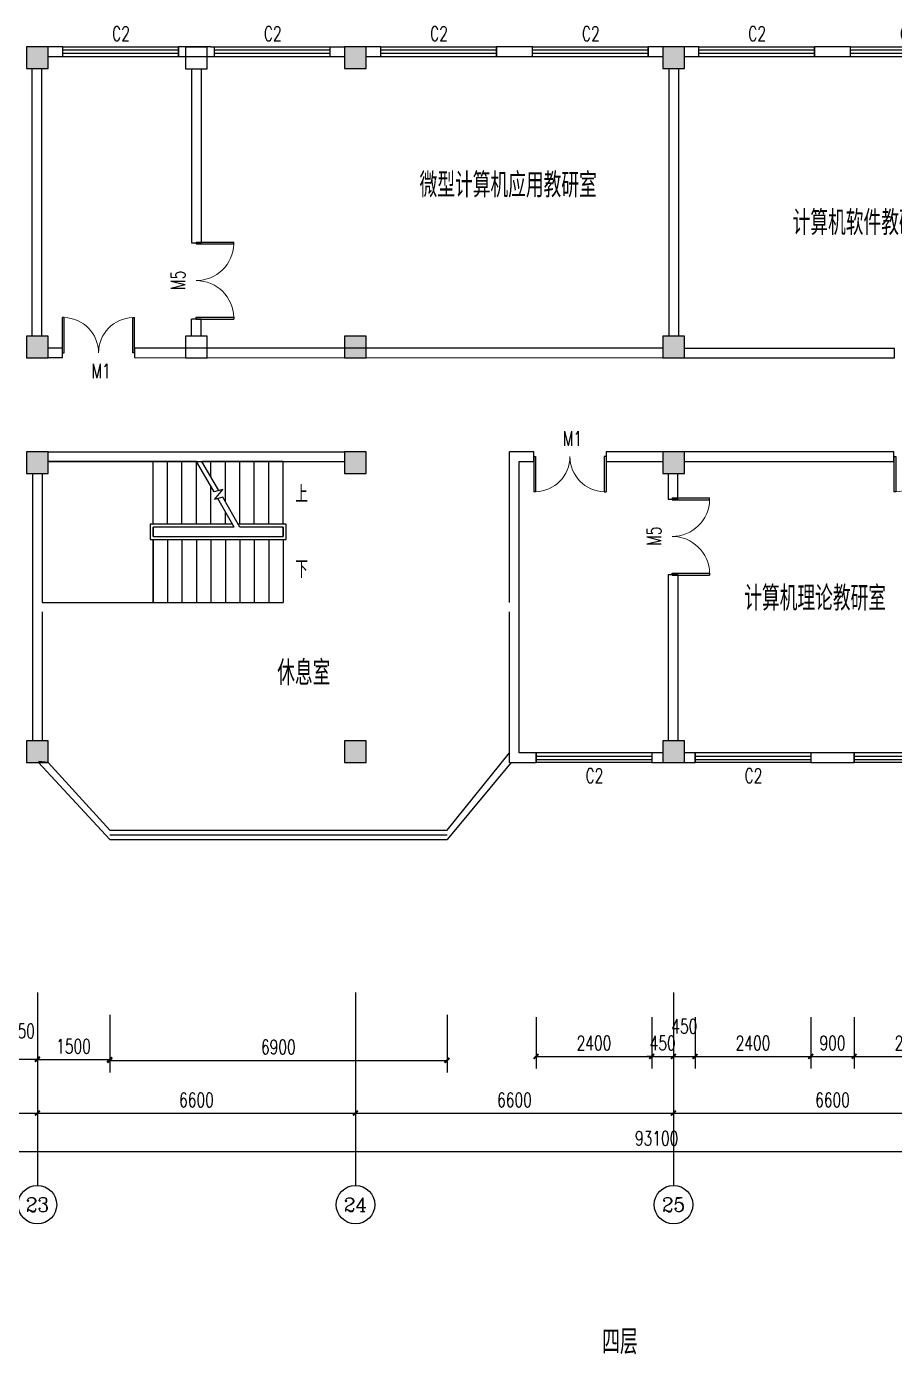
# Model space of a CAD drawing. Header units: millimetres. Extents: x -59809 to 114535, y 156 to 28464.
# Drawn here: x 39504 to 57514, y 156 to 27712 of the extents above; entities that cross this region are included whole.
import ezdxf
from ezdxf.enums import TextEntityAlignment as Align

# ---------------------------------------------------------------- set-up
doc = ezdxf.new("R2010")
doc.units = ezdxf.units.MM
for name, color, linetype in [('AXIS', 3, 'Continuous'), ('AXIS_TEXT', 7, 'Continuous'), ('COLUMN', 9, 'Continuous'), ('DIM_SYMB', 3, 'Continuous'), ('PUB_DIM', 3, 'Continuous'), ('PUB_TEXT', 7, 'Continuous'), ('STAIR', 2, 'Continuous'), ('WALL', 9, 'Continuous'), ('WINDOW', 4, 'Continuous'), ('WINDOW_TEXT', 7, 'Continuous')]:
    doc.layers.add(name, color=color, linetype=linetype)
doc.styles.add('_TCH_AXIS', font='COMPLEX', dxfattribs={"bigfont": 'GBCBIG'})
doc.styles.add('_TCH_DIM', font='SIMPLEX', dxfattribs={"bigfont": 'GBCBIG'})
doc.styles.add('_TCH_DIM_T3', font='SIMPLEX', dxfattribs={"width": 0.705882, "bigfont": 'GBCBIG'})
doc.styles.add('_TCH_WINDOW', font='SIMPLEX', dxfattribs={"bigfont": 'GBCBIG'})
doc.styles.add('COMPLEX', font='COMPLEX')
doc.styles.get("Standard").update_dxf_attribs({"font": 'txt', "bigfont": 'gbcbig.shx'})
doc.dimstyles.new('_TCH_ARCH&&100', dxfattribs={"dimtxt": 297.5, "dimasz": 100, "dimexe": 250, "dimexo": 300, "dimgap": 126.25, "dimtad": 1, "dimdec": 0, "dimzin": 0, "dimdsep": 46, "dimtxsty": '_TCH_DIM_T3', "dimblk": 'ARCHTICK', "dimcen": 0.09, "dimclrt": 7, "dimazin": 2, "dimtfac": 1, "dimtdec": 0, "dimtix": 1, "dimtmove": 2, "dimatfit": 3, "dimfxl": 1, "dimtolj": 1, "dimtzin": 0, "dimarcsym": 0})

# ---------------------------------------------------------------- blocks, each defined once
blk = doc.blocks.new('_ArchTick')
at = {"color": 0, "linetype": 'ByBlock', "const_width": 0.4}
blk.add_lwpolyline([(-0.5, -0.5), (0.5, 0.5)], dxfattribs=at)
blk = doc.blocks.new('*D109')
at = {"layer": 'Defpoints', "color": 0}
for p in [(39279, 6995), (39729, 6995), (39729, 6284)]:
    blk.add_point(p, dxfattribs=at)
at = {"layer": 'PUB_DIM', "color": 0, "lineweight": -2}
for p, q in [((39279, 6695), (39279, 6034)), ((39729, 6695), (39729, 6034)), ((39279, 6284), (39729, 6284))]:
    blk.add_line(p, q, dxfattribs=at)
at = {"layer": 'PUB_DIM', "color": 0, "lineweight": -2, "xscale": 100, "yscale": 100, "zscale": 100, "rotation": 180}
blk.add_blockref('_ArchTick', (39279, 6284), dxfattribs=at)
at = {"layer": 'PUB_DIM', "color": 0, "lineweight": -2, "xscale": 100, "yscale": 100, "zscale": 100}
blk.add_blockref('_ArchTick', (39729, 6284), dxfattribs=at)
at = {"layer": 'PUB_DIM', "color": 7, "insert": (39408, 6870), "char_height": 297.5, "attachment_point": 5, "style": '_TCH_DIM_T3'}
blk.add_mtext('\\A1;450', dxfattribs=at)
blk = doc.blocks.new('*D116')
at = {"layer": 'Defpoints', "color": 0}
for p in [(50079, 7458), (52479, 7458), (52479, 6341)]:
    blk.add_point(p, dxfattribs=at)
at = {"layer": 'PUB_DIM', "color": 0, "lineweight": -2}
for p, q in [((50079, 7158), (50079, 6091)), ((52479, 7158), (52479, 6091)), ((50079, 6341), (52479, 6341))]:
    blk.add_line(p, q, dxfattribs=at)
at = {"layer": 'PUB_DIM', "color": 0, "lineweight": -2, "xscale": 100, "yscale": 100, "zscale": 100, "rotation": 180}
blk.add_blockref('_ArchTick', (50079, 6341), dxfattribs=at)
at = {"layer": 'PUB_DIM', "color": 0, "lineweight": -2, "xscale": 100, "yscale": 100, "zscale": 100}
blk.add_blockref('_ArchTick', (52479, 6341), dxfattribs=at)
at = {"layer": 'PUB_DIM', "color": 7, "insert": (51279, 6616), "char_height": 297.5, "attachment_point": 5, "style": '_TCH_DIM_T3'}
blk.add_mtext('\\A1;2400', dxfattribs=at)
blk = doc.blocks.new('*D117')
at = {"layer": 'Defpoints', "color": 0}
for p in [(52479, 7458), (52929, 7458), (52929, 6341)]:
    blk.add_point(p, dxfattribs=at)
at = {"layer": 'PUB_DIM', "color": 0, "lineweight": -2}
for p, q in [((52479, 7158), (52479, 6091)), ((52929, 7158), (52929, 6091)), ((52479, 6341), (52379, 6341)), ((52479, 6341), (52929, 6341)), ((52929, 6341), (53029, 6341))]:
    blk.add_line(p, q, dxfattribs=at)
at = {"layer": 'PUB_DIM', "color": 0, "lineweight": -2, "xscale": 100, "yscale": 100, "zscale": 100}
blk.add_blockref('_ArchTick', (52479, 6341), dxfattribs=at)
at = {"layer": 'PUB_DIM', "color": 0, "lineweight": -2, "xscale": 100, "yscale": 100, "zscale": 100, "rotation": 180}
blk.add_blockref('_ArchTick', (52929, 6341), dxfattribs=at)
at = {"layer": 'PUB_DIM', "color": 7, "insert": (52704, 6616), "char_height": 297.5, "attachment_point": 5, "style": '_TCH_DIM_T3'}
blk.add_mtext('\\A1;450', dxfattribs=at)
blk = doc.blocks.new('*D118')
at = {"layer": 'Defpoints', "color": 0}
for p in [(52929, 7458), (53379, 7458), (53379, 6341)]:
    blk.add_point(p, dxfattribs=at)
at = {"layer": 'PUB_DIM', "color": 0, "lineweight": -2}
for p, q in [((52929, 7158), (52929, 6091)), ((53379, 7158), (53379, 6091)), ((52929, 6341), (53379, 6341))]:
    blk.add_line(p, q, dxfattribs=at)
at = {"layer": 'PUB_DIM', "color": 0, "lineweight": -2, "xscale": 100, "yscale": 100, "zscale": 100, "rotation": 180}
blk.add_blockref('_ArchTick', (52929, 6341), dxfattribs=at)
at = {"layer": 'PUB_DIM', "color": 0, "lineweight": -2, "xscale": 100, "yscale": 100, "zscale": 100}
blk.add_blockref('_ArchTick', (53379, 6341), dxfattribs=at)
at = {"layer": 'PUB_DIM', "color": 7, "insert": (53154, 6966), "char_height": 297.5, "attachment_point": 5, "style": '_TCH_DIM_T3'}
blk.add_mtext('\\A1;450', dxfattribs=at)
blk = doc.blocks.new('*D119')
at = {"layer": 'Defpoints', "color": 0}
for p in [(53379, 7458), (55779, 7458), (55779, 6341)]:
    blk.add_point(p, dxfattribs=at)
at = {"layer": 'PUB_DIM', "color": 0, "lineweight": -2}
for p, q in [((53379, 7158), (53379, 6091)), ((55779, 7158), (55779, 6091)), ((53379, 6341), (55779, 6341))]:
    blk.add_line(p, q, dxfattribs=at)
at = {"layer": 'PUB_DIM', "color": 0, "lineweight": -2, "xscale": 100, "yscale": 100, "zscale": 100, "rotation": 180}
blk.add_blockref('_ArchTick', (53379, 6341), dxfattribs=at)
at = {"layer": 'PUB_DIM', "color": 0, "lineweight": -2, "xscale": 100, "yscale": 100, "zscale": 100}
blk.add_blockref('_ArchTick', (55779, 6341), dxfattribs=at)
at = {"layer": 'PUB_DIM', "color": 7, "insert": (54579, 6616), "char_height": 297.5, "attachment_point": 5, "style": '_TCH_DIM_T3'}
blk.add_mtext('\\A1;2400', dxfattribs=at)
blk = doc.blocks.new('*D120')
at = {"layer": 'Defpoints', "color": 0}
for p in [(55779, 7458), (56679, 7458), (56679, 6341)]:
    blk.add_point(p, dxfattribs=at)
at = {"layer": 'PUB_DIM', "color": 0, "lineweight": -2}
for p, q in [((55779, 7158), (55779, 6091)), ((56679, 7158), (56679, 6091)), ((55779, 6341), (56679, 6341))]:
    blk.add_line(p, q, dxfattribs=at)
at = {"layer": 'PUB_DIM', "color": 0, "lineweight": -2, "xscale": 100, "yscale": 100, "zscale": 100, "rotation": 180}
blk.add_blockref('_ArchTick', (55779, 6341), dxfattribs=at)
at = {"layer": 'PUB_DIM', "color": 0, "lineweight": -2, "xscale": 100, "yscale": 100, "zscale": 100}
blk.add_blockref('_ArchTick', (56679, 6341), dxfattribs=at)
at = {"layer": 'PUB_DIM', "color": 7, "insert": (56229, 6616), "char_height": 297.5, "attachment_point": 5, "style": '_TCH_DIM_T3'}
blk.add_mtext('\\A1;900', dxfattribs=at)
blk = doc.blocks.new('*D121')
at = {"layer": 'Defpoints', "color": 0}
for p in [(56679, 7458), (59079, 7458), (59079, 6341)]:
    blk.add_point(p, dxfattribs=at)
at = {"layer": 'PUB_DIM', "color": 0, "lineweight": -2}
for p, q in [((56679, 7158), (56679, 6091)), ((59079, 7158), (59079, 6091)), ((56679, 6341), (59079, 6341))]:
    blk.add_line(p, q, dxfattribs=at)
at = {"layer": 'PUB_DIM', "color": 0, "lineweight": -2, "xscale": 100, "yscale": 100, "zscale": 100, "rotation": 180}
blk.add_blockref('_ArchTick', (56679, 6341), dxfattribs=at)
at = {"layer": 'PUB_DIM', "color": 0, "lineweight": -2, "xscale": 100, "yscale": 100, "zscale": 100}
blk.add_blockref('_ArchTick', (59079, 6341), dxfattribs=at)
at = {"layer": 'PUB_DIM', "color": 7, "insert": (57879, 6616), "char_height": 297.5, "attachment_point": 5, "style": '_TCH_DIM_T3'}
blk.add_mtext('\\A1;2400', dxfattribs=at)
blk = doc.blocks.new('*D143')
at = {"layer": 'Defpoints', "color": 0}
for p in [(41229, 7506), (48229, 7506), (48229, 6259)]:
    blk.add_point(p, dxfattribs=at)
at = {"layer": 'PUB_DIM', "color": 0, "lineweight": -2}
for p, q in [((41229, 7206), (41229, 6009)), ((48229, 7206), (48229, 6009)), ((41229, 6259), (48229, 6259))]:
    blk.add_line(p, q, dxfattribs=at)
at = {"layer": 'PUB_DIM', "color": 0, "lineweight": -2, "xscale": 100, "yscale": 100, "zscale": 100, "rotation": 180}
blk.add_blockref('_ArchTick', (41229, 6259), dxfattribs=at)
at = {"layer": 'PUB_DIM', "color": 0, "lineweight": -2, "xscale": 100, "yscale": 100, "zscale": 100}
blk.add_blockref('_ArchTick', (48229, 6259), dxfattribs=at)
at = {"layer": 'PUB_DIM', "color": 7, "insert": (44729, 6534), "char_height": 297.5, "attachment_point": 5, "style": '_TCH_DIM_T3'}
blk.add_mtext('\\A1;6900', dxfattribs=at)
blk = doc.blocks.new('*D144')
at = {"layer": 'Defpoints', "color": 0}
for p in [(39729, 7375), (41229, 7375), (41229, 6275)]:
    blk.add_point(p, dxfattribs=at)
at = {"layer": 'PUB_DIM', "color": 0, "lineweight": -2}
for p, q in [((39729, 7075), (39729, 6025)), ((41229, 7075), (41229, 6025)), ((39729, 6275), (41229, 6275))]:
    blk.add_line(p, q, dxfattribs=at)
at = {"layer": 'PUB_DIM', "color": 0, "lineweight": -2, "xscale": 100, "yscale": 100, "zscale": 100, "rotation": 180}
blk.add_blockref('_ArchTick', (39729, 6275), dxfattribs=at)
at = {"layer": 'PUB_DIM', "color": 0, "lineweight": -2, "xscale": 100, "yscale": 100, "zscale": 100}
blk.add_blockref('_ArchTick', (41229, 6275), dxfattribs=at)
at = {"layer": 'PUB_DIM', "color": 7, "insert": (40479, 6550), "char_height": 297.5, "attachment_point": 5, "style": '_TCH_DIM_T3'}
blk.add_mtext('\\A1;1500', dxfattribs=at)
blk = doc.blocks.new('*D158')
at = {"layer": 'AXIS', "color": 0, "lineweight": -2}
for p, q in [((33129, 7364), (33129, 4914)), ((39729, 7364), (39729, 4914)), ((33129, 5164), (39729, 5164))]:
    blk.add_line(p, q, dxfattribs=at)
at = {"layer": 'Defpoints', "color": 0}
for p in [(33129, 7664), (39729, 7664), (39729, 5164)]:
    blk.add_point(p, dxfattribs=at)
at = {"layer": 'AXIS', "color": 0, "lineweight": -2, "xscale": 100, "yscale": 100, "zscale": 100, "rotation": 180}
blk.add_blockref('_ArchTick', (33129, 5164), dxfattribs=at)
at = {"layer": 'AXIS', "color": 0, "lineweight": -2, "xscale": 100, "yscale": 100, "zscale": 100}
blk.add_blockref('_ArchTick', (39729, 5164), dxfattribs=at)
at = {"layer": 'AXIS', "color": 7, "insert": (36429, 5439), "char_height": 297.5, "attachment_point": 5, "style": '_TCH_DIM_T3'}
blk.add_mtext('\\A1;6600', dxfattribs=at)
blk = doc.blocks.new('*D159')
at = {"layer": 'AXIS', "color": 0, "lineweight": -2}
for p, q in [((39729, 7364), (39729, 4914)), ((46329, 7364), (46329, 4914)), ((39729, 5164), (46329, 5164))]:
    blk.add_line(p, q, dxfattribs=at)
at = {"layer": 'Defpoints', "color": 0}
for p in [(39729, 7664), (46329, 7664), (46329, 5164)]:
    blk.add_point(p, dxfattribs=at)
at = {"layer": 'AXIS', "color": 0, "lineweight": -2, "xscale": 100, "yscale": 100, "zscale": 100, "rotation": 180}
blk.add_blockref('_ArchTick', (39729, 5164), dxfattribs=at)
at = {"layer": 'AXIS', "color": 0, "lineweight": -2, "xscale": 100, "yscale": 100, "zscale": 100}
blk.add_blockref('_ArchTick', (46329, 5164), dxfattribs=at)
at = {"layer": 'AXIS', "color": 7, "insert": (43029, 5439), "char_height": 297.5, "attachment_point": 5, "style": '_TCH_DIM_T3'}
blk.add_mtext('\\A1;6600', dxfattribs=at)
blk = doc.blocks.new('*D160')
at = {"layer": 'AXIS', "color": 0, "lineweight": -2}
for p, q in [((46329, 7364), (46329, 4914)), ((52929, 7364), (52929, 4914)), ((46329, 5164), (52929, 5164))]:
    blk.add_line(p, q, dxfattribs=at)
at = {"layer": 'Defpoints', "color": 0}
for p in [(46329, 7664), (52929, 7664), (52929, 5164)]:
    blk.add_point(p, dxfattribs=at)
at = {"layer": 'AXIS', "color": 0, "lineweight": -2, "xscale": 100, "yscale": 100, "zscale": 100, "rotation": 180}
blk.add_blockref('_ArchTick', (46329, 5164), dxfattribs=at)
at = {"layer": 'AXIS', "color": 0, "lineweight": -2, "xscale": 100, "yscale": 100, "zscale": 100}
blk.add_blockref('_ArchTick', (52929, 5164), dxfattribs=at)
at = {"layer": 'AXIS', "color": 7, "insert": (49629, 5439), "char_height": 297.5, "attachment_point": 5, "style": '_TCH_DIM_T3'}
blk.add_mtext('\\A1;6600', dxfattribs=at)
blk = doc.blocks.new('*D161')
at = {"layer": 'AXIS', "color": 0, "lineweight": -2}
for p, q in [((52929, 7364), (52929, 4914)), ((59529, 7364), (59529, 4914)), ((52929, 5164), (59529, 5164))]:
    blk.add_line(p, q, dxfattribs=at)
at = {"layer": 'Defpoints', "color": 0}
for p in [(52929, 7664), (59529, 7664), (59529, 5164)]:
    blk.add_point(p, dxfattribs=at)
at = {"layer": 'AXIS', "color": 0, "lineweight": -2, "xscale": 100, "yscale": 100, "zscale": 100, "rotation": 180}
blk.add_blockref('_ArchTick', (52929, 5164), dxfattribs=at)
at = {"layer": 'AXIS', "color": 0, "lineweight": -2, "xscale": 100, "yscale": 100, "zscale": 100}
blk.add_blockref('_ArchTick', (59529, 5164), dxfattribs=at)
at = {"layer": 'AXIS', "color": 7, "insert": (56229, 5439), "char_height": 297.5, "attachment_point": 5, "style": '_TCH_DIM_T3'}
blk.add_mtext('\\A1;6600', dxfattribs=at)
blk = doc.blocks.new('*D168')
at = {"layer": 'AXIS', "color": 0, "lineweight": -2}
for p, q in [((6029, 7364), (6029, 4114)), ((99129, 7364), (99129, 4114)), ((6029, 4364), (99129, 4364))]:
    blk.add_line(p, q, dxfattribs=at)
at = {"layer": 'Defpoints', "color": 0}
for p in [(6029, 7664), (99129, 7664), (99129, 4364)]:
    blk.add_point(p, dxfattribs=at)
at = {"layer": 'AXIS', "color": 0, "lineweight": -2, "xscale": 100, "yscale": 100, "zscale": 100, "rotation": 180}
blk.add_blockref('_ArchTick', (6029, 4364), dxfattribs=at)
at = {"layer": 'AXIS', "color": 0, "lineweight": -2, "xscale": 100, "yscale": 100, "zscale": 100}
blk.add_blockref('_ArchTick', (99129, 4364), dxfattribs=at)
at = {"layer": 'AXIS', "color": 7, "insert": (52579, 4639), "char_height": 297.5, "attachment_point": 5, "style": '_TCH_DIM_T3'}
blk.add_mtext('\\A1;93100', dxfattribs=at)
blk = doc.blocks.new('_FZHK')
blk.add_lwpolyline([(-0.5, -0.5), (0.5, -0.5), (0.5, 0.5), (-0.5, 0.5)], close=True)
blk = doc.blocks.new('_AXISO')
blk.add_circle((0, 0), 0.5)
at = {"layer": 'AXIS_TEXT', "style": 'COMPLEX', "width": 1.041667}
blk.add_attdef('A', text='', height=0.56, dxfattribs=at).set_placement((-0.25, -0.28), (0.25, -0.28), align=Align.FIT)
blk = doc.blocks.new('$DorLib2D$00000002')
for p, q in [((-0.5, 0), (-0.5, 0.4875)), ((-0.475, 0.4875), (-0.5, 0.4875)), ((-0.475, 0), (-0.475, 0.4875)), ((0.475, 0), (0.475, 0.4875)), ((0.475, 0.4875), (0.5, 0.4875)), ((0.5, 0), (0.5, 0.4875)), ((-0.5, 0), (-0.475, 0)), ((0.5, 0), (0.475, 0))]:
    blk.add_line(p, q)
at = {"lineweight": 13}
for centre, start, end in [((-0.4875, 0), 0, 88.53072), ((0.4875, 0), 91.46928, 180)]:
    blk.add_arc(centre, 0.4875, start, end, dxfattribs=at)
blk = doc.blocks.new('$TCHSYS$WIN2D')
for p, q in [((-0.5, 0.5), (0.5, 0.5)), ((-0.5, 0.5), (-0.5, -0.5)), ((0.5, 0.5), (0.5, -0.5)), ((0.5, 0.167), (-0.5, 0.167)), ((0.5, -0.167), (-0.5, -0.167)), ((-0.5, -0.5), (0.5, -0.5))]:
    blk.add_line(p, q)

msp = doc.modelspace()

# ---------------------------------------------------------------- hatches: boundary and pattern name
h = msp.add_hatch(color=256)
h.paths.add_polyline_path([(39729.3, 27288.7), (39504.3, 27288.7), (39504.3, 27063.7), (39729.3, 27063.7)])
h.paths.add_polyline_path([(39729.3, 27063.7), (39954.3, 27063.7), (39954.3, 27288.7), (39729.3, 27288.7)])
h.paths.add_polyline_path([(39729.3, 26838.7), (39954.3, 26838.7), (39954.3, 27063.7), (39729.3, 27063.7)])
h.paths.add_polyline_path([(39729.3, 27063.7), (39504.3, 27063.7), (39504.3, 26838.7), (39729.3, 26838.7)])
h.paths.add_polyline_path([(39729.3, 21063.7), (39504.3, 21063.7), (39504.3, 20838.7), (39729.3, 20838.7)])
h.paths.add_polyline_path([(39729.3, 21063.7), (39729.3, 20838.7), (39954.3, 20838.7), (39954.3, 21063.7)])
h.paths.add_polyline_path([(39954.3, 21063.7), (39954.3, 21288.7), (39729.3, 21288.7), (39729.3, 21063.7)])
h.paths.add_polyline_path([(39729.3, 21288.7), (39504.3, 21288.7), (39504.3, 21063.7), (39729.3, 21063.7)])
h.paths.add_polyline_path([(39729.3, 12888.7), (39729.3, 12438.7), (39954.3, 12438.7), (39954.3, 12888.7)])
h.paths.add_polyline_path([(39504.3, 12888.7), (39504.3, 12438.7), (39729.3, 12438.7), (39729.3, 12888.7)])
h = msp.add_hatch(color=256)
h.paths.add_polyline_path([(46329.3, 27288.7), (46104.3, 27288.7), (46104.3, 27063.7), (46329.3, 27063.7)])
h.paths.add_polyline_path([(46329.3, 27063.7), (46554.3, 27063.7), (46554.3, 27288.7), (46329.3, 27288.7)])
h.paths.add_polyline_path([(46329.3, 26838.7), (46554.3, 26838.7), (46554.3, 27063.7), (46329.3, 27063.7)])
h.paths.add_polyline_path([(46329.3, 27063.7), (46104.3, 27063.7), (46104.3, 26838.7), (46329.3, 26838.7)])
h.paths.add_polyline_path([(46329.3, 21063.7), (46104.3, 21063.7), (46104.3, 20838.7), (46329.3, 20838.7)])
h.paths.add_polyline_path([(46329.3, 21063.7), (46329.3, 20838.7), (46554.3, 20838.7), (46554.3, 21063.7)])
h.paths.add_polyline_path([(46554.3, 21063.7), (46554.3, 21288.7), (46329.3, 21288.7), (46329.3, 21063.7)])
h.paths.add_polyline_path([(46329.3, 21288.7), (46104.3, 21288.7), (46104.3, 21063.7), (46329.3, 21063.7)])
h.paths.add_polyline_path([(46329.3, 12888.7), (46329.3, 12438.7), (46554.3, 12438.7), (46554.3, 12888.7)])
h.paths.add_polyline_path([(46104.3, 12888.7), (46104.3, 12438.7), (46329.3, 12438.7), (46329.3, 12888.7)])
h = msp.add_hatch(color=256)
h.paths.add_polyline_path([(52929.3, 27288.7), (52704.3, 27288.7), (52704.3, 27063.7), (52929.3, 27063.7)])
h.paths.add_polyline_path([(52929.3, 27063.7), (53154.3, 27063.7), (53154.3, 27288.7), (52929.3, 27288.7)])
h.paths.add_polyline_path([(52929.3, 26838.7), (53154.3, 26838.7), (53154.3, 27063.7), (52929.3, 27063.7)])
h.paths.add_polyline_path([(52929.3, 27063.7), (52704.3, 27063.7), (52704.3, 26838.7), (52929.3, 26838.7)])
h.paths.add_polyline_path([(52929.3, 21063.7), (52704.3, 21063.7), (52704.3, 20838.7), (52929.3, 20838.7)])
h.paths.add_polyline_path([(52929.3, 21063.7), (52929.3, 20838.7), (53154.3, 20838.7), (53154.3, 21063.7)])
h.paths.add_polyline_path([(53154.3, 21063.7), (53154.3, 21288.7), (52929.3, 21288.7), (52929.3, 21063.7)])
h.paths.add_polyline_path([(52929.3, 21288.7), (52704.3, 21288.7), (52704.3, 21063.7), (52929.3, 21063.7)])
h.paths.add_polyline_path([(52929.3, 12888.7), (52929.3, 12438.7), (53154.3, 12438.7), (53154.3, 12888.7)])
h.paths.add_polyline_path([(52704.3, 12888.7), (52704.3, 12438.7), (52929.3, 12438.7), (52929.3, 12888.7)])
h = msp.add_hatch(color=256)
h.paths.add_polyline_path([(39729.3, 18888.7), (39504.3, 18888.7), (39504.3, 18663.7), (39729.3, 18663.7)])
h.paths.add_polyline_path([(39954.3, 18888.7), (39729.3, 18888.7), (39729.3, 18663.7), (39954.3, 18663.7)])
h.paths.add_polyline_path([(39954.3, 18663.7), (39729.3, 18663.7), (39729.3, 18438.7), (39954.3, 18438.7)])
h.paths.add_polyline_path([(39729.3, 18663.7), (39504.3, 18663.7), (39504.3, 18438.7), (39729.3, 18438.7)])
h = msp.add_hatch(color=256)
h.paths.add_polyline_path([(46329.3, 18888.7), (46104.3, 18888.7), (46104.3, 18663.7), (46329.3, 18663.7)])
h.paths.add_polyline_path([(46554.3, 18888.7), (46329.3, 18888.7), (46329.3, 18663.7), (46554.3, 18663.7)])
h.paths.add_polyline_path([(46554.3, 18663.7), (46329.3, 18663.7), (46329.3, 18438.7), (46554.3, 18438.7)])
h.paths.add_polyline_path([(46329.3, 18663.7), (46104.3, 18663.7), (46104.3, 18438.7), (46329.3, 18438.7)])
h = msp.add_hatch(color=256)
h.paths.add_polyline_path([(52929.3, 18888.7), (52704.3, 18888.7), (52704.3, 18663.7), (52929.3, 18663.7)])
h.paths.add_polyline_path([(53154.3, 18888.7), (52929.3, 18888.7), (52929.3, 18663.7), (53154.3, 18663.7)])
h.paths.add_polyline_path([(53154.3, 18663.7), (52929.3, 18663.7), (52929.3, 18438.7), (53154.3, 18438.7)])
h.paths.add_polyline_path([(52929.3, 18663.7), (52704.3, 18663.7), (52704.3, 18438.7), (52929.3, 18438.7)])

# ---------------------------------------------------------------- linework, layer by layer
for p, q in [((43229.3, 27088.7), (43429.3, 27088.7)), ((52821.2, 17906.6), (53021.2, 17906.6)), ((52821.2, 16344.6), (53021.2, 16344.6)), ((39954.3, 12438.7), (39754.3, 12438.7)), ((39954.3, 12438.7), (39755.4, 12460.1))]:
    msp.add_line(p, q)
at = {"layer": 'AXIS'}
for p, q in [((39729.3, 7663.7), (39729.3, 3663.7)), ((46329.3, 7663.7), (46329.3, 3663.7)), ((52929.3, 7663.7), (52929.3, 3663.7))]:
    msp.add_line(p, q, dxfattribs=at)
at = {"layer": 'DIM_SYMB'}
for points in [[(44979.3, 16445.2, 0, 0, 0), (40979.3, 16445.2, 0, 0, 0), (40979.3, 18007.2, 0, 0, 0), (43029.3, 18007.2, 80, 0, 0), (43329.3, 18007.2, 0, 0, 0)], [(44979.3, 18007.2, 0, 0, 0), (43929.3, 18007.2, 80, 0, 0), (43629.3, 18007.2, 0, 0, 0)]]:
    msp.add_lwpolyline(points, format="xyseb", dxfattribs=at)
at = {"layer": 'STAIR'}
for p, q in [((42129.3, 18688.7), (39954.3, 18688.7)), ((43028.1, 18688.7), (42129.3, 18688.7)), ((42129.3, 17385.7), (42129.3, 18688.7)), ((42129.3, 17385.7), (42129.3, 18688.7)), ((42429.3, 17385.7), (42429.3, 18688.7)), ((42729.3, 17385.7), (42729.3, 18688.7)), ((43394.3, 18054.3), (43028.1, 18688.7)), ((43029.3, 17385.7), (43029.3, 18686.6)), ((44829.3, 18688.7), (43143.5, 18688.7)), ((43494.3, 18081.1), (43143.5, 18688.7)), ((43329.3, 18367), (43329.3, 18688.7)), ((43629.3, 17847.4), (43629.3, 18688.7)), ((43929.3, 17385.7), (43929.3, 18688.7)), ((44229.3, 17385.7), (44229.3, 18688.7)), ((44529.3, 17385.7), (44529.3, 18688.7)), ((44829.3, 17385.7), (44829.3, 18688.7)), ((39829.3, 18438.7), (39829.3, 15763.7)), ((43329.3, 17385.7), (43329.3, 18167)), ((43574.7, 18102.6), (43394.3, 18054.3)), ((43401.8, 17896.6), (43574.7, 18102.6)), ((43574.2, 17942.8), (43401.8, 17896.6)), ((43815, 17325.7), (43474.2, 17916)), ((43930.5, 17325.7), (43574.2, 17942.8)), ((43629.3, 17385.7), (43629.3, 17647.4)), ((43780.3, 17385.7), (42069.3, 17385.7)), ((42069.3, 17385.7), (42069.3, 17066.7)), ((44889.3, 17385.7), (43895.8, 17385.7)), ((44889.3, 17066.7), (44889.3, 17385.7)), ((43815, 17325.7), (42129.3, 17325.7)), ((43815, 17325.7), (42129.3, 17325.7)), ((42129.3, 17325.7), (42129.3, 17126.7)), ((42129.3, 17126.7), (42129.3, 17325.7)), ((42129.3, 17126.7), (44829.3, 17126.7)), ((42129.3, 17126.7), (44829.3, 17126.7)), ((44829.3, 17325.7), (43930.5, 17325.7)), ((44829.3, 17325.7), (43930.5, 17325.7)), ((44829.3, 17126.7), (44829.3, 17325.7)), ((44829.3, 17325.7), (44829.3, 17126.7)), ((42069.3, 17066.7), (44889.3, 17066.7)), ((42129.3, 17066.7), (42129.3, 15763.7)), ((42129.3, 15763.7), (42129.3, 17066.7)), ((42429.3, 17066.7), (42429.3, 15763.7)), ((42729.3, 17066.7), (42729.3, 15763.7)), ((43029.3, 17066.7), (43029.3, 15763.7)), ((43329.3, 17066.7), (43329.3, 15763.7)), ((43629.3, 17066.7), (43629.3, 15763.7)), ((43929.3, 17066.7), (43929.3, 15763.7)), ((44229.3, 17066.7), (44229.3, 15763.7)), ((44529.3, 17066.7), (44529.3, 15763.7)), ((44829.3, 17066.7), (44829.3, 15763.7)), ((39829.3, 15763.7), (42129.3, 15763.7)), ((42129.3, 15763.7), (44829.3, 15763.7))]:
    msp.add_line(p, q, dxfattribs=at)
at = {"layer": 'WALL'}
for p, q in [((40254.3, 27288.7), (39954.3, 27288.7)), ((40254.3, 27088.7), (40254.3, 27288.7)), ((43329.3, 27288.7), (42654.3, 27288.7)), ((42654.3, 27288.7), (42654.3, 27088.7)), ((43329.3, 27288.7), (46104.3, 27288.7)), ((46854.3, 27288.7), (46554.3, 27288.7)), ((46854.3, 27088.7), (46854.3, 27288.7)), ((50004.3, 27288.7), (49254.3, 27288.7)), ((49254.3, 27288.7), (49254.3, 27088.7)), ((50004.3, 27088.7), (50004.3, 27288.7)), ((52704.3, 27288.7), (52404.3, 27288.7)), ((52404.3, 27288.7), (52404.3, 27088.7)), ((53454.3, 27288.7), (53154.3, 27288.7)), ((53454.3, 27088.7), (53454.3, 27288.7)), ((56229.3, 27288.7), (55854.3, 27288.7)), ((55854.3, 27288.7), (55854.3, 27088.7)), ((56604.3, 27288.7), (56229.3, 27288.7)), ((56604.3, 27088.7), (56604.3, 27288.7)), ((39954.3, 27088.7), (40254.3, 27088.7)), ((42654.3, 27088.7), (43229.3, 27088.7)), ((43429.3, 27088.7), (46104.3, 27088.7)), ((46554.3, 27088.7), (46854.3, 27088.7)), ((49254.3, 27088.7), (50004.3, 27088.7)), ((52404.3, 27088.7), (52704.3, 27088.7)), ((53154.3, 27088.7), (53454.3, 27088.7)), ((55854.3, 27088.7), (56129.3, 27088.7)), ((56129.3, 27088.7), (56604.3, 27088.7)), ((39614.4, 26838.7), (39614.4, 21288.7)), ((39814.4, 26838.7), (39814.4, 21288.7)), ((42928, 26834.6), (42928, 23221.7)), ((43128, 26834.6), (43128, 23220.1)), ((52829.7, 26838.7), (52829.7, 21288.7)), ((53029.7, 26838.7), (53029.7, 21288.7)), ((42928, 23221.7), (43128, 23221)), ((42922.7, 21640.3), (42922.7, 21286.8)), ((43124.5, 21640.3), (42924.5, 21640.3)), ((43125.1, 21286.8), (43125.1, 21640.3)), ((40247.6, 21041.2), (39947.6, 21041.2)), ((40247.6, 20841.2), (40247.6, 21041.2)), ((52704.3, 21041.2), (41747.6, 21041.2)), ((41747.6, 21041.2), (41747.6, 20841.2)), ((57513.9, 21034.7), (53163.9, 21034.7)), ((57513.9, 20834.7), (57513.9, 21034.7)), ((39947.6, 20841.2), (40247.6, 20841.2)), ((41747.6, 20841.2), (52704.3, 20838.7)), ((53163.9, 20834.7), (57513.9, 20834.7)), ((39954.3, 18888.7), (46104.3, 18888.7)), ((50029.3, 18888.7), (49529.3, 18888.7)), ((49529.3, 15763.7), (49529.3, 18888.7)), ((50029.3, 18688.7), (50029.3, 18888.7)), ((52704.3, 18888.7), (51529.3, 18888.7)), ((51529.3, 18888.7), (51529.3, 18688.7)), ((57504.3, 18888.7), (53154.3, 18888.7)), ((57504.3, 18688.7), (57504.3, 18888.7)), ((39954.3, 18688.7), (46104.3, 18688.7)), ((49729.3, 18688.7), (50029.3, 18688.7)), ((49729.3, 15663.7), (49729.3, 18688.7)), ((51529.3, 18688.7), (52704.3, 18688.7)), ((53154.3, 18688.7), (57504.3, 18688.7)), ((39629.3, 18427.3), (39629.3, 15663.7)), ((39829.3, 18427.3), (39629.3, 18427.3)), ((39829.3, 18427.3), (39829.3, 15763.7)), ((52821.2, 18431), (52821.2, 17906.6)), ((53021.2, 17906.6), (53021.2, 18431)), ((52821.2, 16344.6), (52821.2, 12893.2)), ((53021.2, 16344.6), (53021.2, 12893.2)), ((39629.3, 15663.7), (39629.3, 12888.7)), ((39829.3, 15563.7), (39829.3, 12888.7)), ((49529.3, 12438.7), (49529.3, 15563.7)), ((49729.3, 12638.7), (49729.3, 15663.7)), ((39754.3, 12438.7), (41230, 10838.7)), ((41230.1, 11038.7), (39954.3, 12438.7)), ((48229.3, 11038.7), (49529.3, 12638.7)), ((49562.6, 12438.7), (48229.3, 10838.7)), ((49529.3, 12438.7), (50079.3, 12438.7)), ((50079.3, 12638.7), (49729.3, 12638.7)), ((50079.3, 12438.7), (50079.3, 12638.7)), ((52704.3, 12638.7), (52479.3, 12638.7)), ((52479.3, 12638.7), (52479.3, 12438.7)), ((52479.3, 12438.7), (52704.3, 12438.7)), ((53379.3, 12638.7), (53154.3, 12638.7)), ((53154.3, 12438.7), (53379.3, 12438.7)), ((53379.3, 12438.7), (53379.3, 12638.7)), ((56679.3, 12638.7), (55779.3, 12638.7)), ((55779.3, 12638.7), (55779.3, 12438.7)), ((55779.3, 12438.7), (56679.3, 12438.7)), ((56679.3, 12438.7), (56679.3, 12638.7)), ((41230.1, 11038.7), (48229.3, 11038.7)), ((41229.3, 10938.7), (48229.3, 10938.7)), ((41230, 10838.7), (48229.3, 10838.7))]:
    msp.add_line(p, q, dxfattribs=at)

# ---------------------------------------------------------------- block references
at = {"layer": 'AXIS'}
ref = msp.add_blockref('_AXISO', (39729.3, 3263.7), dxfattribs=dict(at, xscale=800, yscale=800, zscale=800))
ref.add_attrib('A', '23', dxfattribs={"layer": 'AXIS_TEXT', "height": 294.28, "style": '_TCH_AXIS'}).set_placement((39491, 3116.5), (39967.5, 3116.5), align=Align.FIT)
ref = msp.add_blockref('_AXISO', (46329.3, 3263.7), dxfattribs=dict(at, xscale=800, yscale=800, zscale=800))
ref.add_attrib('A', '24', dxfattribs={"layer": 'AXIS_TEXT', "height": 288.12, "style": '_TCH_AXIS', "width": 0.972222}).set_placement((46089.2, 3119.6), (46569.4, 3119.6), align=Align.FIT)
ref = msp.add_blockref('_AXISO', (52929.3, 3263.7), dxfattribs=dict(at, xscale=800, yscale=800, zscale=800))
ref.add_attrib('A', '25', dxfattribs={"layer": 'AXIS_TEXT', "height": 294.28, "style": '_TCH_AXIS'}).set_placement((52691, 3116.5), (53167.5, 3116.5), align=Align.FIT)
at = {"layer": 'COLUMN', "yscale": 450, "zscale": 450}
for p, xscale in [((39729.3, 27063.7), 449.9999999999999), ((43028, 27061.8), 450), ((46329.3, 27063.7), 449.9999999999999), ((52929.3, 27063.7), 449.9999999999999), ((39729.3, 21063.7), 449.9999999999999), ((43028, 21061.8), 450), ((46329.3, 21063.7), 449.9999999999999), ((52929.3, 21063.7), 449.9999999999999), ((39729.3, 18663.7), 449.9999999999999), ((46329.3, 18663.7), 449.9999999999999), ((52929.3, 18663.7), 449.9999999999999), ((39729.3, 12663.7), 449.9999999999999), ((46329.3, 12663.7), 449.9999999999999), ((52929.3, 12663.7), 449.9999999999999)]:
    msp.add_blockref('_FZHK', p, dxfattribs=dict(at, xscale=xscale))
at = {"layer": 'WINDOW'}
ref = msp.add_blockref('$TCHSYS$WIN2D', (41454.3, 27188.7), dxfattribs=dict(at, xscale=2400, yscale=-200, zscale=2400))
ref.add_attrib('A', 'C2', (41279.3, 27414.9), dxfattribs={"layer": 'WINDOW_TEXT', "height": 297.5, "style": '_TCH_WINDOW', "width": 0.705882})
ref = msp.add_blockref('$TCHSYS$WIN2D', (44604.3, 27188.7), dxfattribs=dict(at, xscale=2400, yscale=-200, zscale=2400))
ref.add_attrib('A', 'C2', (44429.3, 27414.9), dxfattribs={"layer": 'WINDOW_TEXT', "height": 297.5, "style": '_TCH_WINDOW', "width": 0.705882})
ref = msp.add_blockref('$TCHSYS$WIN2D', (48054.3, 27188.7), dxfattribs=dict(at, xscale=2400, yscale=-200, zscale=2400))
ref.add_attrib('A', 'C2', (47879.3, 27414.9), dxfattribs={"layer": 'WINDOW_TEXT', "height": 297.5, "style": '_TCH_WINDOW', "width": 0.705882})
ref = msp.add_blockref('$TCHSYS$WIN2D', (51204.3, 27188.7), dxfattribs=dict(at, xscale=2400, yscale=-200, zscale=2400))
ref.add_attrib('A', 'C2', (51029.3, 27414.9), dxfattribs={"layer": 'WINDOW_TEXT', "height": 297.5, "style": '_TCH_WINDOW', "width": 0.705882})
ref = msp.add_blockref('$TCHSYS$WIN2D', (54654.3, 27188.7), dxfattribs=dict(at, xscale=2400, yscale=-200, zscale=2400))
ref.add_attrib('A', 'C2', (54479.3, 27414.9), dxfattribs={"layer": 'WINDOW_TEXT', "height": 297.5, "style": '_TCH_WINDOW', "width": 0.705882})
ref = msp.add_blockref('$TCHSYS$WIN2D', (57804.3, 27188.7), dxfattribs=dict(at, xscale=2400, yscale=-200, zscale=2400))
ref.add_attrib('A', 'C2', (57629.3, 27414.9), dxfattribs={"layer": 'WINDOW_TEXT', "height": 297.5, "style": '_TCH_WINDOW', "width": 0.705882})
ref = msp.add_blockref('$DorLib2D$00000002', (43024.5, 22440.3), dxfattribs=dict(at, xscale=1600, yscale=1600, zscale=1600, rotation=270))
ref.add_attrib('A', 'M5', (42798.3, 22250.3), dxfattribs={"layer": 'WINDOW_TEXT', "height": 297.5, "rotation": 90, "style": '_TCH_WINDOW', "width": 0.705882})
ref = msp.add_blockref('$DorLib2D$00000002', (40997.6, 20941.2), dxfattribs=dict(at, xscale=-1500, yscale=1500, zscale=-1500))
ref.add_attrib('A', 'M1', (40852.6, 20417.4), dxfattribs={"layer": 'WINDOW_TEXT', "height": 297.5, "style": '_TCH_WINDOW', "width": 0.705882})
ref = msp.add_blockref('$DorLib2D$00000002', (50779.3, 18788.7), dxfattribs=dict(at, xscale=-1500, yscale=-1500, zscale=-1500))
ref.add_attrib('A', 'M1', (50634.3, 19014.9), dxfattribs={"layer": 'WINDOW_TEXT', "height": 297.5, "style": '_TCH_WINDOW', "width": 0.705882})
ref = msp.add_blockref('$DorLib2D$00000002', (58254.3, 18788.7), dxfattribs=dict(at, xscale=-1500, yscale=-1500, zscale=-1500))
ref.add_attrib('A', 'M1', (58109.3, 19014.9), dxfattribs={"layer": 'WINDOW_TEXT', "height": 297.5, "style": '_TCH_WINDOW', "width": 0.705882})
ref = msp.add_blockref('$DorLib2D$00000002', (52899.3, 17130.4), dxfattribs=dict(at, xscale=1600, yscale=1600, zscale=1600, rotation=270))
ref.add_attrib('A', 'M5', (52673.1, 16940.4), dxfattribs={"layer": 'WINDOW_TEXT', "height": 297.5, "rotation": 90, "style": '_TCH_WINDOW', "width": 0.705882})
ref = msp.add_blockref('$TCHSYS$WIN2D', (51279.3, 12538.7), dxfattribs=dict(at, xscale=2400, yscale=-200, zscale=2400, rotation=180))
ref.add_attrib('A', 'C2', (51104.3, 12014.9), dxfattribs={"layer": 'WINDOW_TEXT', "height": 297.5, "style": '_TCH_WINDOW', "width": 0.705882})
ref = msp.add_blockref('$TCHSYS$WIN2D', (54579.3, 12538.7), dxfattribs=dict(at, xscale=2400, yscale=-200, zscale=2400, rotation=180))
ref.add_attrib('A', 'C2', (54404.3, 12014.9), dxfattribs={"layer": 'WINDOW_TEXT', "height": 297.5, "style": '_TCH_WINDOW', "width": 0.705882})
ref = msp.add_blockref('$TCHSYS$WIN2D', (57879.3, 12538.7), dxfattribs=dict(at, xscale=2400, yscale=-200, zscale=2400, rotation=180))
ref.add_attrib('A', 'C2', (57704.3, 12014.9), dxfattribs={"layer": 'WINDOW_TEXT', "height": 297.5, "style": '_TCH_WINDOW', "width": 0.705882})

# ---------------------------------------------------------------- texts
at = {"layer": 'PUB_TEXT'}
for s, p in [('微型计算机应用教研室', (47660.3, 24167.4)), ('计算机软件教研室', (55401.2, 23385)), ('计算机理论教研室', (54397.1, 15591.9)), ('休息室', (44706, 14043.6)), ('四层', (51450.3, 161.2))]:
    msp.add_text(s, height=510.64, dxfattribs=at).set_placement(p)
at = {"layer": 'PUB_TEXT', "style": '_TCH_DIM'}
for s, p in [('上', (45084.3, 17832.2)), ('下', (45084.3, 16270.2))]:
    msp.add_text(s, height=357.4, dxfattribs=at).set_placement(p)

# ---------------------------------------------------------------- dimensions: what is measured, and where the dimension line sits
at = {"layer": 'AXIS'}
for p1, p2, distance, text, picture, middle in [((6029.3, 7663.7), (99129.3, 7663.7), -3300, '93100', '*D168', (52579.3, 4638.7)), ((33129.3, 7663.7), (39729.3, 7663.7), -2500, '6600', '*D158', (36429.3, 5438.7)), ((39729.3, 7663.7), (46329.3, 7663.7), -2500, '6600', '*D159', (43029.3, 5438.7)), ((46329.3, 7663.7), (52929.3, 7663.7), -2500, '6600', '*D160', (49629.3, 5438.7)), ((52929.3, 7663.7), (59529.3, 7663.7), -2500, '6600', '*D161', (56229.3, 5438.7))]:
    dim = msp.add_aligned_dim(p1=p1, p2=p2, distance=distance, text=text, dimstyle='_TCH_ARCH&&100', dxfattribs=at)
    dim.commit()
    dim.dimension.update_dxf_attribs({"geometry": picture, "text_midpoint": middle})
at = {"layer": 'PUB_DIM'}
for p1, p2, distance, text, picture, middle in [((41229.3, 7506.3), (48229.3, 7506.3), -1246.9, '6900', '*D143', (44729.3, 6534.4)), ((50079.3, 7457.5), (52479.3, 7457.5), -1116.8, '2400', '*D116', (51279.3, 6615.7)), ((52479.3, 7457.5), (52929.3, 7457.5), -1116.8, '450', '*D117', (52704.3, 6615.7)), ((53379.3, 7457.5), (55779.3, 7457.5), -1116.8, '2400', '*D119', (54579.3, 6615.7)), ((55779.3, 7457.5), (56679.3, 7457.5), -1116.8, '900', '*D120', (56229.3, 6615.7)), ((56679.3, 7457.5), (59079.3, 7457.5), -1116.8, '2400', '*D121', (57879.3, 6615.7)), ((39729.3, 7375.4), (41229.3, 7375.4), -1100.2, '1500', '*D144', (40479.3, 6550.1))]:
    dim = msp.add_aligned_dim(p1=p1, p2=p2, distance=distance, text=text, dimstyle='_TCH_ARCH&&100', dxfattribs=at)
    dim.commit()
    dim.dimension.update_dxf_attribs({"geometry": picture, "text_midpoint": middle})
for base, p1, p2, picture, middle in [((53379.3, 6340.7), (52929.3, 7457.5), (53379.3, 7457.5), '*D118', (53154.3, 6965.7)), ((39729.3, 6283.5), (39279.3, 6995.4), (39729.3, 6995.4), '*D109', (39408.1, 6870.3))]:
    dim = msp.add_linear_dim(base=base, p1=p1, p2=p2, angle=0, text='450', dimstyle='_TCH_ARCH&&100', dxfattribs=at)
    dim.commit()
    dim.dimension.update_dxf_attribs({"geometry": picture, "text_midpoint": middle, "dimtype": 161})

doc.saveas('drawing.dxf')
